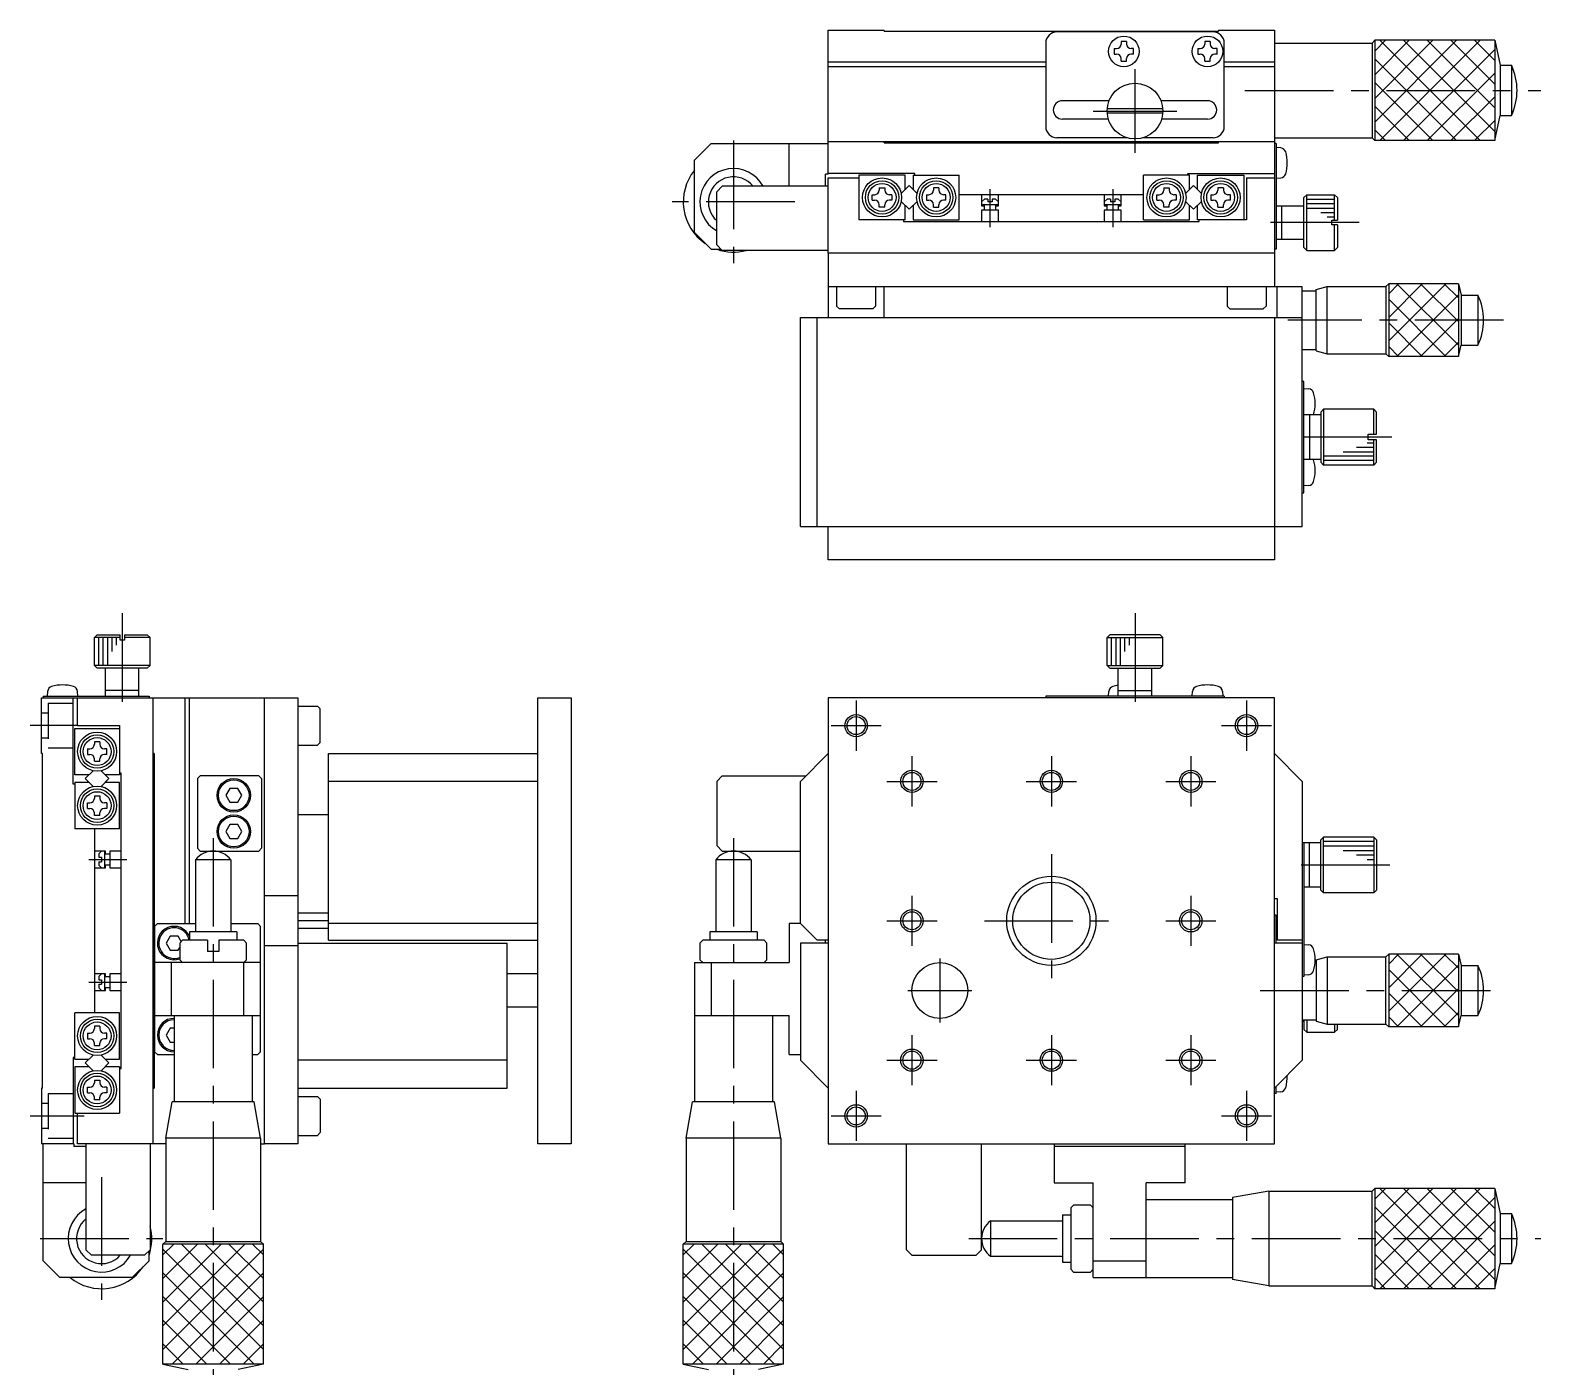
# Model space of a CAD drawing. Extents: x -2 to 405, y -8 to 353.
# Drawn here: x -2 to 268.8, y 112.9 to 352.6 of the extents above; entities that cross this region are included whole.
import ezdxf

# ---------------------------------------------------------------- set-up
doc = ezdxf.new("R2010")
doc.units = 0
doc.header["$LTSCALE"] = 0.5
doc.linetypes.add('CENTER', pattern=[50.8, 31.75, -6.35, 6.35, -6.35])
doc.linetypes.add('DASHED', pattern=[19.05, 12.7, -6.35])
for name, color, linetype in [('MSM_CENTER', 1, 'CENTER'), ('MSM_CONTINUOUS', 7, 'CONTINUOUS'), ('MSM_DASHED', 4, 'DASHED'), ('MSM_NARROW', 5, 'CONTINUOUS')]:
    doc.layers.add(name, color=color, linetype=linetype)

msp = doc.modelspace()

# ---------------------------------------------------------------- linework, layer by layer
at = {"layer": 'MSM_CENTER'}
for p, q in [((196.091477, 330.634723), (196.091477, 345.634717)), ((215.809469, 341.83472), (268.849677, 341.83472)), ((188.59148, 338.134717), (203.591474, 338.13472)), ((124.091474, 332.834721), (124.091474, 310.834721)), ((170.091475, 324.134719), (170.091475, 317.334721)), ((192.091475, 324.134719), (192.091475, 317.334721)), ((135.091474, 321.834721), (113.091474, 321.834721)), ((236.259475, 318.134722), (218.997221, 318.134722)), ((262.157542, 300.634716), (223.512524, 300.634716)), ((242.112072, 279.634715), (223.870998, 279.634715)), ((14.499997, 248.071054), (14.499997, 230.8088)), ((196.091482, 248.071057), (196.091482, 230.808803)), ((146.091474, 232.403059), (146.091474, 223.403059)), ((216.091473, 232.403059), (216.091473, 223.403059)), ((6.499997, 227.903055), (-2, 227.903054)), ((141.591474, 227.903059), (150.591474, 227.903059)), ((211.591473, 227.903059), (220.591473, 227.903059)), ((156.091473, 222.403056), (156.091473, 213.403057)), ((181.091478, 222.403056), (181.091478, 213.403057)), ((206.091474, 222.403056), (206.091474, 213.403057)), ((151.591474, 217.903057), (160.591473, 217.903057)), ((176.591479, 217.903057), (185.591478, 217.903057)), ((201.591477, 217.903057), (210.591473, 217.903057)), ((30.800001, 207.726498), (30.800001, 105.144854)), ((124.091473, 207.726503), (124.091473, 105.144858)), ((8.5, 203.903054), (15.299998, 203.903054)), ((181.091478, 204.821509), (181.091478, 180.903056)), ((241.768505, 202.903057), (224.542184, 202.903057)), ((156.091473, 197.403061), (156.091473, 188.403061)), ((206.091474, 197.403061), (206.091474, 188.403061)), ((151.591474, 192.903061), (160.591473, 192.903061)), ((169.091476, 192.903061), (193.961476, 192.903061)), ((201.591477, 192.903061), (210.591473, 192.903061)), ((161.091472, 186.153056), (161.091472, 174.653057)), ((8.5, 181.903054), (15.299998, 181.903054)), ((155.341473, 180.403057), (166.841472, 180.403057)), ((218.543222, 180.403056), (261.577536, 180.403056)), ((156.091473, 172.403056), (156.091473, 163.403057)), ((181.091478, 172.403056), (181.091478, 163.403057)), ((206.091474, 172.403056), (206.091474, 163.403057)), ((151.591474, 167.903056), (160.591473, 167.903056)), ((176.591479, 167.903056), (185.591478, 167.903056)), ((201.591477, 167.903056), (210.591473, 167.903056)), ((146.091474, 162.403057), (146.091474, 153.403057)), ((216.091473, 162.403057), (216.091473, 153.403057)), ((-2, 157.903054), (7.7, 157.903054)), ((141.591474, 157.903057), (150.591474, 157.903057)), ((211.591473, 157.903057), (220.591473, 157.903057)), ((10.799998, 146.903053), (10.799998, 124.903053)), ((-0.200002, 135.903053), (21.799998, 135.903053)), ((166.268036, 135.903056), (268.849681, 135.903056))]:
    msp.add_line(p, q, dxfattribs=at)
at = {"layer": 'MSM_CONTINUOUS'}
for p, q in [((141.091475, 326.834721), (141.091475, 352.634721)), ((141.091475, 352.634721), (151.091475, 352.634721)), ((151.091475, 352.434721), (151.091475, 352.634721)), ((151.091475, 352.434721), (211.091477, 352.434721)), ((210.091475, 352.334721), (182.091475, 352.334721)), ((211.091477, 352.634721), (221.091477, 352.634721)), ((211.091477, 352.634721), (211.091477, 352.434721)), ((221.091477, 352.634721), (221.091477, 306.634716)), ((180.091475, 350.334721), (180.091475, 335.334721)), ((194.591475, 350.584721), (193.591475, 350.584721)), ((193.591475, 350.584721), (193.591475, 350.134722)), ((194.591475, 350.584721), (194.591475, 350.134722)), ((209.591475, 350.584721), (208.591475, 350.584721)), ((208.591475, 350.584721), (208.591475, 350.134722)), ((209.591475, 350.584721), (209.591475, 350.134722)), ((212.091475, 335.334721), (212.091475, 350.334721)), ((221.091477, 350.334719), (238.591477, 350.334719)), ((238.591477, 350.33472), (239.091477, 350.83472)), ((238.591477, 350.334719), (238.591477, 333.33472)), ((239.091477, 350.83472), (239.091477, 332.834721)), ((260.591477, 350.83472), (239.091477, 350.83472)), ((260.591477, 350.83472), (260.591477, 332.834721)), ((260.591477, 350.83472), (261.591477, 346.33472)), ((141.091475, 346.934721), (180.091475, 346.934721)), ((192.341475, 349.334721), (192.341475, 348.334721)), ((192.341475, 349.334721), (192.791474, 349.334721)), ((192.341475, 348.334721), (192.791474, 348.334721)), ((193.591475, 347.084722), (193.591475, 347.534721)), ((193.591475, 347.084722), (194.591475, 347.084722)), ((194.591475, 347.084722), (194.591475, 347.534721)), ((195.841475, 349.334721), (195.391475, 349.334721)), ((195.841475, 348.334721), (195.391475, 348.334721)), ((195.841475, 348.334721), (195.841475, 349.334721)), ((207.341475, 349.334721), (207.341475, 348.334721)), ((207.341475, 349.334721), (207.791474, 349.334721)), ((207.341475, 348.334721), (207.791474, 348.334721)), ((208.591475, 347.084722), (208.591475, 347.534721)), ((208.591475, 347.084722), (209.591475, 347.084722)), ((209.591475, 347.084722), (209.591475, 347.534721)), ((210.841475, 349.334721), (210.391475, 349.334721)), ((210.841475, 348.334721), (210.391475, 348.334721)), ((210.841475, 348.334721), (210.841475, 349.334721)), ((212.091475, 346.934721), (221.091477, 346.934721)), ((141.091475, 346.134721), (180.091475, 346.134721)), ((212.091475, 346.134721), (221.091477, 346.134721)), ((261.591477, 346.33472), (261.591477, 337.334721)), ((261.591477, 346.33472), (263.591477, 346.33472)), ((263.591477, 346.33472), (263.591477, 337.334721)), ((191.446322, 339.984721), (183.091475, 339.984721)), ((209.091475, 339.984721), (200.736632, 339.984721)), ((191.306347, 336.684721), (183.091475, 336.684721)), ((201.075449, 338.534715), (191.107505, 338.534715)), ((201.075449, 337.734718), (191.107505, 337.734718)), ((209.091475, 336.684721), (200.876607, 336.684721)), ((260.591477, 332.834721), (261.591477, 337.334721)), ((261.591477, 337.334721), (263.591477, 337.334721)), ((194.691485, 333.334721), (182.091475, 333.334721)), ((210.091475, 333.334721), (197.491469, 333.334721)), ((221.091477, 333.33472), (238.591477, 333.33472)), ((238.591477, 333.334721), (239.091477, 332.834721)), ((117.091475, 329.334721), (120.091475, 332.334721)), ((120.091475, 332.334721), (141.091475, 332.334721)), ((134.091474, 324.634719), (134.091474, 332.334721)), ((221.091477, 332.634719), (141.091475, 332.634719)), ((151.091475, 332.434719), (151.091475, 332.634719)), ((151.091475, 332.434719), (211.091475, 332.434719)), ((211.091475, 332.434719), (211.091475, 332.634719)), ((221.391477, 332.334719), (221.091477, 332.334719)), ((221.391477, 332.334719), (221.391477, 313.334719)), ((222.238726, 331.510594), (221.391477, 331.584719)), ((260.591477, 332.834721), (239.091477, 332.834721)), ((117.091475, 316.334721), (117.091475, 329.334721)), ((140.591474, 324.634719), (140.591474, 326.834721)), ((141.091475, 326.834721), (140.591474, 326.834721)), ((156.591475, 326.934719), (141.091475, 326.934719)), ((141.091475, 326.134718), (146.591475, 326.134718)), ((141.091475, 312.634719), (141.091475, 326.134718)), ((154.891475, 326.634719), (146.591475, 326.634719)), ((146.591475, 326.634719), (146.591475, 318.634719)), ((154.891475, 324.056039), (154.891475, 326.634719)), ((156.291475, 326.634719), (156.291475, 324.056039)), ((156.291475, 326.634719), (164.591475, 326.634719)), ((156.591475, 326.634719), (156.591475, 326.934719)), ((164.591475, 318.634719), (164.591475, 326.634719)), ((205.891475, 326.634719), (197.591475, 326.634719)), ((197.591475, 318.634719), (197.591475, 326.634719)), ((205.591475, 326.934719), (221.091475, 326.934719)), ((205.591475, 326.634719), (205.591475, 326.934719)), ((205.891475, 324.056039), (205.891475, 326.634719)), ((207.291475, 324.056039), (207.291475, 326.634719)), ((207.291475, 326.634719), (215.591475, 326.634719)), ((215.591475, 326.634719), (215.591475, 318.634719)), ((216.091476, 326.134722), (216.091477, 318.634719)), ((216.091477, 326.134722), (221.091477, 326.134722)), ((221.391477, 326.084719), (222.238726, 326.158843)), ((121.091474, 323.634719), (122.091474, 324.634719)), ((121.091474, 314.134719), (121.091474, 323.634719)), ((141.091475, 324.634719), (122.091474, 324.634719)), ((148.991476, 322.134719), (148.991476, 323.13472)), ((148.991476, 323.13472), (149.441475, 323.13472)), ((150.241475, 324.384719), (151.241476, 324.384719)), ((150.241475, 324.384719), (150.241475, 323.934719)), ((151.241476, 324.384719), (151.241476, 323.934719)), ((152.491475, 323.13472), (152.041475, 323.13472)), ((152.491475, 323.13472), (152.491475, 322.134719)), ((155.591475, 324.756039), (154.170657, 323.335221)), ((157.012293, 323.335221), (155.591475, 324.756039)), ((158.691475, 323.13472), (158.691475, 322.134719)), ((158.691475, 323.13472), (159.141475, 323.13472)), ((160.941475, 324.384719), (159.941474, 324.384719)), ((159.941474, 324.384719), (159.941474, 323.934719)), ((160.941475, 324.384719), (160.941475, 323.934719)), ((162.191474, 323.13472), (161.741475, 323.13472)), ((162.191474, 322.134719), (162.191474, 323.13472)), ((197.591475, 323.134719), (164.591475, 323.134719)), ((168.591475, 323.134719), (168.591475, 321.134719)), ((169.091475, 322.33472), (168.591475, 321.83472)), ((169.691476, 322.33472), (169.091475, 322.33472)), ((169.691476, 322.33472), (169.691476, 321.83472)), ((171.091475, 322.33472), (170.491475, 322.33472)), ((170.491475, 322.33472), (170.491475, 321.83472)), ((171.091475, 322.33472), (171.591476, 321.83472)), ((171.591476, 321.134719), (171.591476, 323.134719)), ((190.591475, 323.134719), (190.591475, 321.134719)), ((191.091475, 322.33472), (190.591475, 321.83472)), ((191.691476, 322.33472), (191.091475, 322.33472)), ((191.691476, 322.33472), (191.691476, 321.83472)), ((193.091475, 322.33472), (192.491475, 322.33472)), ((192.491475, 322.33472), (192.491475, 321.83472)), ((193.091475, 322.33472), (193.591476, 321.83472)), ((193.591476, 321.134719), (193.591476, 323.134719)), ((199.991476, 322.134719), (199.991476, 323.13472)), ((199.991476, 323.13472), (200.441475, 323.13472)), ((201.241475, 324.384719), (202.241476, 324.384719)), ((201.241475, 324.384719), (201.241475, 323.934719)), ((202.241476, 324.384719), (202.241476, 323.934719)), ((203.491475, 323.13472), (203.041475, 323.13472)), ((203.491475, 323.13472), (203.491475, 322.134719)), ((205.170657, 323.335221), (206.591475, 324.756039)), ((206.591475, 324.756039), (208.012293, 323.335221)), ((209.691475, 323.13472), (209.691475, 322.134719)), ((209.691475, 323.13472), (210.141475, 323.13472)), ((211.941475, 324.384719), (210.941474, 324.384719)), ((210.941474, 324.384719), (210.941474, 323.934719)), ((211.941475, 324.384719), (211.941475, 323.934719)), ((213.191474, 323.13472), (212.741475, 323.13472)), ((213.191474, 322.134719), (213.191474, 323.13472)), ((226.391474, 322.634719), (226.891474, 323.134719)), ((226.391474, 313.634719), (226.391474, 322.634719)), ((226.891474, 313.134719), (226.891474, 323.134719)), ((226.891474, 323.134719), (231.891474, 323.134719)), ((231.89147, 318.534711), (231.89147, 323.134715)), ((231.891474, 323.134719), (232.391473, 322.634719)), ((232.391473, 322.634715), (232.391473, 318.534714)), ((148.991476, 322.134719), (149.441475, 322.134719)), ((150.241475, 320.88472), (150.241475, 321.334719)), ((151.241476, 320.88472), (150.241475, 320.88472)), ((151.241476, 320.88472), (151.241476, 321.334719)), ((152.491475, 322.134719), (152.041475, 322.134719)), ((154.170657, 321.934217), (155.591475, 320.513399)), ((154.891475, 318.634719), (154.891475, 321.213399)), ((155.591475, 320.513399), (157.012293, 321.934217)), ((156.291475, 321.213399), (156.291475, 318.634719)), ((158.691475, 322.134719), (159.141475, 322.134719)), ((159.941474, 320.88472), (159.941474, 321.334719)), ((159.941474, 320.88472), (160.941475, 320.88472)), ((160.941475, 320.88472), (160.941475, 321.334719)), ((162.191474, 322.134719), (161.741475, 322.134719)), ((171.591476, 321.33472), (168.591475, 321.33472)), ((168.591475, 321.134719), (169.091475, 321.134719)), ((168.591475, 320.33472), (168.591475, 318.334721)), ((171.591476, 320.33472), (168.591475, 320.33472)), ((169.091475, 320.33472), (169.091475, 321.33472)), ((170.491475, 321.83472), (169.691476, 321.83472)), ((171.091475, 321.33472), (171.091475, 320.33472)), ((171.091475, 321.134719), (171.591476, 321.134719)), ((171.591476, 318.334721), (171.591476, 320.33472)), ((193.591476, 321.33472), (190.591475, 321.33472)), ((190.591475, 321.134719), (191.091475, 321.134719)), ((190.591475, 320.33472), (190.591475, 318.334721)), ((193.591476, 320.33472), (190.591475, 320.33472)), ((191.091475, 320.33472), (191.091475, 321.33472)), ((192.491475, 321.83472), (191.691476, 321.83472)), ((193.091475, 321.33472), (193.091475, 320.33472)), ((193.091475, 321.134719), (193.591476, 321.134719)), ((193.591476, 318.334721), (193.591476, 320.33472)), ((199.991476, 322.134719), (200.441475, 322.134719)), ((201.241475, 320.88472), (201.241475, 321.334719)), ((202.241476, 320.88472), (201.241475, 320.88472)), ((202.241476, 320.88472), (202.241476, 321.334719)), ((203.491475, 322.134719), (203.041475, 322.134719)), ((206.591475, 320.513399), (205.170657, 321.934217)), ((205.891475, 318.634719), (205.891475, 321.213399)), ((208.012293, 321.934217), (206.591475, 320.513399)), ((207.291475, 318.634719), (207.291475, 321.213399)), ((209.691475, 322.134719), (210.141475, 322.134719)), ((210.941474, 320.88472), (210.941474, 321.334719)), ((210.941474, 320.88472), (211.941475, 320.88472)), ((211.941475, 320.88472), (211.941475, 321.334719)), ((213.191474, 322.134719), (212.741475, 322.134719)), ((221.391477, 321.134722), (226.391474, 321.134722)), ((222.391477, 315.134719), (222.391477, 321.134722)), ((154.891475, 318.634719), (146.591475, 318.634719)), ((154.591475, 318.634719), (154.591475, 318.334721)), ((154.591475, 318.334721), (207.591475, 318.334721)), ((156.291475, 318.634719), (164.591475, 318.634719)), ((197.591475, 318.634719), (205.891475, 318.634719)), ((216.091477, 318.634719), (207.291475, 318.634719)), ((207.591475, 318.334721), (207.591475, 318.634719)), ((231.391474, 318.534714), (232.39147, 318.534714)), ((231.391474, 317.734714), (231.391474, 318.534714)), ((232.39147, 317.734714), (231.391474, 317.734714)), ((231.89147, 313.134716), (231.89147, 317.734711)), ((232.391473, 317.734711), (232.391473, 313.634719)), ((120.091475, 313.334722), (117.091475, 316.334721)), ((221.391477, 315.134719), (226.391474, 315.134719)), ((120.091475, 313.334722), (121.89147, 313.334722)), ((122.091474, 313.134718), (121.091474, 314.134719)), ((141.091475, 313.134718), (122.091474, 313.134718)), ((221.091477, 312.634719), (141.091475, 312.634719)), ((141.091478, 312.634719), (141.091478, 301.13472)), ((221.391477, 313.334719), (221.091477, 313.334719)), ((226.891474, 313.134719), (226.391474, 313.634719)), ((226.891474, 313.134719), (231.891474, 313.134719)), ((232.391473, 313.634719), (231.891474, 313.134719)), ((226.091473, 306.634716), (141.091478, 306.634716)), ((142.591483, 306.634713), (142.591483, 303.134713)), ((149.591482, 306.634713), (149.591482, 303.134713)), ((151.091478, 301.134716), (151.091478, 306.634716)), ((212.591481, 306.634713), (212.591481, 303.134713)), ((219.59148, 306.634713), (219.59148, 303.134713)), ((221.591477, 301.134716), (221.591477, 306.634716)), ((226.091473, 263.634715), (226.091473, 306.634716)), ((228.591473, 306.134716), (230.523324, 306.652353)), ((228.591473, 295.134717), (228.591473, 306.134716)), ((230.523324, 306.652353), (241.091472, 306.652353)), ((230.523324, 294.617077), (230.523324, 306.617077)), ((241.591472, 307.152354), (241.091472, 306.652354)), ((241.091472, 306.652353), (241.091472, 294.617077)), ((241.591472, 307.152354), (241.591472, 294.117078)), ((254.091471, 307.152354), (241.591472, 307.152354)), ((254.091471, 307.152354), (254.091471, 294.117078)), ((254.091471, 307.152354), (254.591471, 305.134716)), ((226.091473, 305.884715), (228.591473, 305.884715)), ((254.591471, 305.134716), (257.591471, 305.134716)), ((254.591471, 305.134716), (254.591471, 296.134716)), ((257.591471, 305.134716), (257.591471, 296.134718)), ((136.091479, 301.13472), (226.091473, 301.13472)), ((136.091479, 263.634715), (136.091479, 301.13472)), ((139.091479, 263.634715), (139.091479, 301.13472)), ((143.091483, 302.634713), (142.591483, 303.134713)), ((149.091482, 302.634713), (143.091483, 302.634713)), ((149.091482, 302.634713), (149.591482, 303.134713)), ((213.091481, 302.634713), (212.591481, 303.134713)), ((213.091481, 302.634713), (219.09148, 302.634713)), ((219.09148, 302.634713), (219.59148, 303.134713)), ((221.091474, 301.134716), (221.091474, 257.634719)), ((226.091473, 295.384715), (228.591473, 295.384715)), ((254.091471, 294.117078), (254.591471, 296.134716)), ((254.591471, 296.134716), (257.591471, 296.134716)), ((228.591473, 295.134717), (230.523324, 294.617077)), ((230.523324, 294.617077), (241.091472, 294.617077)), ((241.591472, 294.117078), (241.091472, 294.617078)), ((254.091471, 294.117078), (241.591472, 294.117078)), ((226.391477, 289.63472), (226.091476, 289.63472)), ((226.391477, 269.634718), (226.391477, 289.63472)), ((226.391477, 288.384717), (227.238726, 288.310592)), ((229.891477, 284.634714), (229.391477, 284.134714)), ((229.891477, 284.634714), (229.891477, 274.634715)), ((238.891476, 284.634714), (229.891477, 284.634714)), ((238.891476, 280.164718), (238.891476, 284.634714)), ((239.391476, 284.134714), (238.891476, 284.634714)), ((229.391477, 283.634717), (226.391477, 283.634717)), ((227.391477, 283.634717), (227.391477, 275.634715)), ((229.391477, 284.134714), (229.391477, 275.134715)), ((239.391476, 280.164718), (239.391476, 284.134714)), ((237.891476, 279.134718), (237.891476, 280.164718)), ((237.891476, 280.164718), (239.391476, 280.164718)), ((239.391476, 279.134718), (237.891476, 279.134718)), ((238.891476, 274.634715), (238.891476, 279.134718)), ((239.391476, 275.134715), (239.391476, 279.134718)), ((229.391477, 275.634715), (226.391477, 275.634715)), ((229.391477, 275.134715), (229.891477, 274.634715)), ((238.891476, 274.634715), (229.891477, 274.634715)), ((239.391476, 275.134715), (238.891476, 274.634715)), ((227.238726, 270.958845), (226.391477, 270.884721)), ((226.091476, 269.634718), (226.391477, 269.634718)), ((136.091479, 263.634715), (226.091476, 263.634715)), ((141.091478, 257.634719), (141.091478, 263.634715)), ((221.091477, 257.634719), (141.091478, 257.634719)), ((9.5, 243.703053), (10, 244.203052)), ((10.000004, 244.203052), (14.100005, 244.203052)), ((14.100005, 243.203053), (14.100005, 244.203049)), ((14.900005, 244.203049), (14.900005, 243.203053)), ((14.900008, 244.203052), (19, 244.203052)), ((19, 244.203052), (19.5, 243.703053)), ((191.591482, 244.203055), (191.091482, 243.703056)), ((200.591485, 244.203055), (191.591482, 244.203055)), ((201.091481, 243.703056), (200.591485, 244.203055)), ((9.5, 238.703053), (9.5, 243.703053)), ((14.100008, 243.703049), (9.500004, 243.703049)), ((14.900005, 243.203053), (14.100005, 243.203053)), ((19.500003, 243.703049), (14.900008, 243.703049)), ((19.5, 238.703053), (19.5, 243.703053)), ((191.091482, 243.703056), (201.091481, 243.703056)), ((191.091482, 238.703056), (191.091482, 243.703056)), ((201.091481, 238.703056), (201.091481, 243.703056)), ((19.5, 238.703053), (9.5, 238.703053)), ((10, 238.203053), (9.5, 238.703053)), ((19.5, 238.703053), (19, 238.203053)), ((191.091482, 238.703056), (201.091481, 238.703056)), ((191.091482, 238.703056), (191.591482, 238.203056)), ((200.591485, 238.203056), (201.091481, 238.703056)), ((19, 238.203053), (10, 238.203053)), ((11.499997, 233.203056), (11.499997, 238.203053)), ((17.5, 233.203056), (17.5, 238.203053)), ((191.591482, 238.203056), (200.591485, 238.203056)), ((193.091485, 233.203059), (193.091485, 238.203056)), ((199.091482, 233.203059), (199.091482, 238.203056)), ((0.3, 233.203056), (0.3, 232.903056)), ((0.3, 233.203056), (19.3, 233.203056)), ((1.124125, 234.050305), (1.05, 233.203056)), ((6.55, 233.203056), (6.475875, 234.050305)), ((17.5, 234.203056), (11.499997, 234.203056)), ((19.3, 233.203056), (19.3, 232.903056)), ((212.09148, 233.203059), (180.09148, 233.203059)), ((180.09148, 233.203059), (180.09148, 232.903059)), ((191.34148, 233.203059), (191.415604, 234.050308)), ((193.091485, 234.203059), (199.091482, 234.203059)), ((206.34148, 233.203059), (206.415604, 234.050308)), ((211.767355, 234.050308), (211.84148, 233.203059)), ((212.09148, 233.203059), (212.09148, 232.903059)), ((-0.000002, 232.903056), (46.000005, 232.903056)), ((0, 222.903054), (0, 232.903054)), ((5.7, 217.403054), (5.7, 232.903054)), ((6.499997, 227.903056), (6.499997, 232.903056)), ((20, 232.903056), (20, 152.903054)), ((25.7, 232.903056), (25.7, 192.403053)), ((26.5, 232.903056), (26.5, 192.403053)), ((40.000002, 152.903054), (40.000002, 232.903056)), ((46.000002, 231.403056), (49.500002, 231.403056)), ((46.000005, 232.90305), (46.000005, 152.903061)), ((50.000002, 230.903056), (49.500002, 231.403056)), ((50.000002, 224.903057), (50.000002, 230.903056)), ((89.000006, 232.903056), (94.999999, 232.903056)), ((89.000006, 152.903061), (89.000006, 232.903056)), ((94.999999, 232.903056), (94.999999, 152.903061)), ((221.091473, 232.903062), (141.091474, 232.903062)), ((141.091474, 232.903062), (141.091474, 152.903057)), ((221.091473, 152.903057), (221.091473, 232.903062)), ((6.499997, 227.903055), (14, 227.903056)), ((14, 227.903056), (14, 219.103054)), ((6, 219.103054), (6, 227.403054)), ((6, 227.403054), (14, 227.403054)), ((10.5, 225.003053), (9.499999, 225.003053)), ((9.499999, 225.003053), (9.499999, 224.553054)), ((10.5, 225.003053), (10.5, 224.553054)), ((50.000002, 224.903057), (49.500002, 224.403057)), ((0.2, 222.903054), (0, 222.903054)), ((0.2, 162.903054), (0.2, 222.903054)), ((8.25, 223.753054), (8.25, 222.753053)), ((8.25, 223.753054), (8.7, 223.753054)), ((8.25, 222.753053), (8.7, 222.753053)), ((11.749999, 223.753054), (11.3, 223.753054)), ((11.749999, 222.753053), (11.3, 222.753053)), ((11.749999, 222.753053), (11.749999, 223.753054)), ((20.2, 222.903056), (20, 222.903056)), ((20.2, 222.903056), (20.2, 162.903054)), ((46.000002, 224.403057), (49.500002, 224.403057)), ((51.500002, 222.903057), (89.000006, 222.903057)), ((51.500002, 189.403055), (51.500002, 222.903053)), ((136.091475, 217.903063), (141.091474, 222.903063)), ((226.091472, 217.903063), (221.091473, 222.903063)), ((7.87868, 218.403054), (9.299498, 219.823872)), ((9.499999, 221.503054), (9.499999, 221.953054)), ((9.499999, 221.503054), (10.5, 221.503054)), ((10.5, 221.503054), (10.5, 221.953054)), ((10.700501, 219.823871), (12.12132, 218.403054)), ((14.299998, 219.403054), (14, 219.403054)), ((14.299998, 166.403054), (14.299998, 219.403054)), ((6, 217.403054), (5.7, 217.403054)), ((8.57868, 219.103054), (6, 219.103054)), ((8.57868, 217.703054), (6, 217.703054)), ((6, 217.703054), (6, 209.403054)), ((9.299498, 216.982236), (7.87868, 218.403054)), ((12.12132, 218.403054), (10.700501, 216.982236)), ((14, 219.103054), (11.42132, 219.103054)), ((14, 217.703054), (11.42132, 217.703054)), ((14, 209.403054), (14, 217.703054)), ((28.500002, 218.903055), (28.000002, 218.403055)), ((28.000002, 218.403055), (28.000002, 205.903055)), ((39.000002, 218.903055), (28.500002, 218.903055)), ((39.500003, 218.403055), (39.000002, 218.903055)), ((39.500003, 218.403055), (39.500003, 205.903055)), ((89.000006, 217.903057), (51.500002, 217.903057)), ((121.091474, 217.903057), (122.091474, 218.903057)), ((121.091474, 217.903057), (121.091474, 206.403057)), ((122.091474, 218.903057), (137.091468, 218.903057)), ((136.091475, 192.403061), (136.091475, 217.903063)), ((226.091472, 217.903063), (226.091472, 167.903063)), ((8.25, 213.053054), (8.25, 214.053055)), ((8.25, 214.053055), (8.7, 214.053055)), ((9.499999, 215.303054), (10.5, 215.303054)), ((9.499999, 215.303054), (9.499999, 214.853054)), ((10.5, 215.303054), (10.5, 214.853054)), ((11.749999, 214.053055), (11.3, 214.053055)), ((11.749999, 214.053055), (11.749999, 213.053054)), ((33.778314, 216.653054), (33.056625, 215.403054)), ((33.056625, 215.403054), (33.778314, 214.153054)), ((35.22169, 216.653054), (33.778314, 216.653054)), ((33.778314, 214.153054), (35.22169, 214.153054)), ((35.943378, 215.403054), (35.22169, 216.653054)), ((35.22169, 214.153054), (35.943378, 215.403054)), ((8.25, 213.053054), (8.7, 213.053054)), ((9.499999, 211.803055), (9.499999, 212.253054)), ((10.5, 211.803055), (9.499999, 211.803055)), ((10.5, 211.803055), (10.5, 212.253054)), ((11.749999, 213.053054), (11.3, 213.053054)), ((51.500002, 211.903054), (46.000005, 211.903054)), ((14, 209.403054), (6, 209.403054)), ((9.5, 209.403054), (9.5, 176.403054)), ((33.778314, 210.153054), (33.056625, 208.903054)), ((33.056625, 208.903054), (33.778314, 207.653054)), ((35.22169, 210.153054), (33.778314, 210.153054)), ((35.943378, 208.903054), (35.22169, 210.153054)), ((35.22169, 207.653054), (35.943378, 208.903054)), ((28.000002, 205.903055), (28.500002, 205.403055)), ((33.778314, 207.653054), (35.22169, 207.653054)), ((39.000002, 205.403055), (39.500003, 205.903055)), ((122.091474, 205.403057), (121.091474, 206.403057)), ((229.391473, 206.90306), (226.091472, 206.90306)), ((226.391473, 206.90306), (226.391473, 182.903062)), ((227.391473, 198.903058), (227.391473, 206.90306)), ((229.391473, 207.403057), (229.891473, 207.903057)), ((229.391473, 198.403058), (229.391473, 207.403057)), ((229.891473, 197.903061), (229.891473, 207.903057)), ((238.891472, 207.903057), (229.891473, 207.903057)), ((238.891472, 207.903057), (238.891472, 197.903061)), ((239.391472, 207.403057), (238.891472, 207.903057)), ((239.391472, 207.403057), (239.391472, 198.403058)), ((11.499999, 205.403054), (9.5, 205.403054)), ((10.299998, 204.903054), (10.799999, 205.403054)), ((10.299998, 204.903054), (10.299998, 204.303054)), ((10.299998, 204.303054), (10.799999, 204.303054)), ((10.299998, 203.503054), (10.299998, 202.903054)), ((10.299998, 203.503054), (10.799999, 203.503054)), ((10.799999, 204.303054), (10.799999, 203.503054)), ((11.299998, 205.403054), (11.299998, 202.403053)), ((11.299998, 204.903054), (12.299998, 204.903054)), ((11.499999, 204.903054), (11.499999, 205.403054)), ((14.299998, 205.403054), (12.299998, 205.403054)), ((12.299998, 205.403054), (12.299998, 202.403053)), ((33.975001, 203.836031), (27.625001, 203.836031)), ((27.625002, 203.836031), (27.625002, 190.903054)), ((28.500002, 205.403055), (39.000002, 205.403055)), ((33.975001, 203.836031), (33.975001, 190.903054)), ((127.266473, 203.836035), (120.916473, 203.836035)), ((120.916474, 203.836035), (120.916474, 190.903058)), ((122.091474, 205.403057), (136.091475, 205.403057)), ((127.266473, 203.836035), (127.266473, 190.903058)), ((9.5, 202.403053), (11.5, 202.403053)), ((10.299998, 202.903054), (10.799999, 202.403053)), ((12.299998, 202.903054), (11.299998, 202.903054)), ((11.499999, 202.403053), (11.499999, 202.903054)), ((12.299998, 202.403053), (14.299998, 202.403053)), ((229.391473, 198.903058), (226.391473, 198.903058)), ((229.891473, 197.903061), (229.391473, 198.403058)), ((238.891472, 197.903061), (229.891473, 197.903061)), ((239.391472, 198.403058), (238.891472, 197.903061)), ((46.000005, 197.403055), (40.000002, 197.403055)), ((221.091473, 196.903061), (221.591473, 196.903061)), ((221.591473, 196.903061), (221.591473, 189.403058)), ((20.8, 192.403053), (20.3, 191.903054)), ((20.8, 192.403053), (27.625002, 192.403053)), ((33.975001, 192.403053), (38.800001, 192.403053)), ((39.3, 191.903054), (38.800001, 192.403053)), ((51.500002, 194.274377), (46.000005, 194.274377)), ((51.500002, 192.903055), (46.000005, 192.903055)), ((89.000006, 192.403055), (51.500002, 192.403055)), ((136.091479, 192.403057), (134.091473, 192.403057)), ((134.091473, 192.403057), (134.091473, 185.403058)), ((136.091475, 192.403061), (139.091475, 189.403058)), ((221.391476, 193.903059), (221.091476, 193.903059)), ((221.391476, 188.903058), (221.391476, 193.903059)), ((20.3, 191.903054), (20.3, 169.403053)), ((23.078312, 190.153054), (22.356623, 188.903054)), ((24.521688, 190.153054), (23.078312, 190.153054)), ((25.081089, 189.184142), (24.521688, 190.153054)), ((26.550002, 190.903054), (26.550002, 189.403054)), ((35.050001, 190.903054), (26.550002, 190.903054)), ((35.050001, 190.903054), (35.050001, 189.403054)), ((39.3, 169.403053), (39.3, 191.903054)), ((51.500002, 191.531736), (46.000005, 191.531736)), ((119.841474, 190.903058), (119.841474, 189.403058)), ((128.341473, 190.903058), (119.841474, 190.903058)), ((128.341473, 190.903058), (128.341473, 189.403058)), ((22.356623, 188.903054), (23.078312, 187.653054)), ((23.078312, 187.653054), (24.521688, 187.653054)), ((24.521688, 187.653054), (24.800001, 188.135106)), ((25.300001, 189.403054), (24.800001, 188.903054)), ((24.800001, 188.903054), (24.800001, 185.903054)), ((29.800001, 189.403054), (25.300001, 189.403054)), ((29.800001, 189.403054), (29.800001, 187.403054)), ((31.800001, 187.403054), (29.800001, 187.403054)), ((31.800001, 189.403054), (31.800001, 187.403054)), ((36.300001, 189.403054), (31.800001, 189.403054)), ((36.300001, 189.403054), (36.800001, 188.903054)), ((36.800001, 185.903054), (36.800001, 188.903054)), ((46.000005, 188.403055), (40.000002, 188.403055)), ((46.000005, 188.903055), (83.5, 188.903055)), ((51.500002, 189.403055), (89.000006, 189.403055)), ((83.5, 162.90306), (83.5, 188.903055)), ((118.591473, 189.403058), (118.091473, 188.903058)), ((118.091473, 188.903058), (118.091473, 185.903058)), ((129.591473, 189.403058), (118.591473, 189.403058)), ((129.591473, 189.403058), (130.091473, 188.903058)), ((130.091473, 185.903058), (130.091473, 188.903058)), ((141.091474, 188.903058), (136.091475, 188.903058)), ((136.091475, 188.903058), (136.091475, 167.903063)), ((141.091474, 189.403058), (139.091475, 189.403058)), ((140.591473, 188.903058), (140.591473, 189.403058)), ((226.091472, 188.903058), (221.091473, 188.903058)), ((226.091472, 189.403058), (221.591473, 189.403058)), ((226.391473, 188.653058), (227.238721, 188.578934)), ((241.591465, 186.920694), (241.091465, 186.420694)), ((241.591465, 186.920694), (241.591465, 173.885418)), ((254.091464, 186.920694), (241.591465, 186.920694)), ((254.091464, 186.920694), (254.091464, 173.885418)), ((254.091464, 186.920694), (254.591464, 184.903056)), ((39.3, 185.403054), (20.3, 185.403054)), ((23.3, 185.403054), (23.3, 175.903053)), ((25.300001, 185.403054), (24.800001, 185.903054)), ((36.3, 175.903053), (36.3, 185.403054)), ((36.800001, 185.903054), (36.300001, 185.403054)), ((117.091474, 185.403058), (134.091473, 185.403058)), ((117.091474, 185.403058), (117.091474, 175.903057)), ((118.591473, 185.403058), (118.091473, 185.903058)), ((120.091474, 185.403058), (120.091474, 175.903057)), ((130.091473, 185.903058), (129.591473, 185.403058)), ((228.380636, 185.653057), (228.591466, 185.653057)), ((228.591466, 185.903055), (230.523317, 186.420695)), ((228.591466, 185.903055), (228.591466, 174.903059)), ((230.523317, 186.420695), (241.091465, 186.420695)), ((230.523317, 186.420695), (230.523317, 174.420696)), ((241.091465, 174.38542), (241.091465, 186.420695)), ((254.591464, 184.903056), (257.591464, 184.903056)), ((254.591464, 184.903056), (254.591464, 175.903056)), ((257.591464, 184.903056), (257.591464, 175.903058)), ((11.499999, 183.403054), (9.5, 183.403054)), ((10.299998, 182.903054), (10.799999, 183.403054)), ((10.299998, 182.903054), (10.299998, 182.303054)), ((10.299998, 182.303054), (10.799999, 182.303054)), ((10.299998, 181.503054), (10.299998, 180.903054)), ((10.299998, 181.503054), (10.799999, 181.503054)), ((10.799999, 182.303054), (10.799999, 181.503054)), ((11.299998, 183.403054), (11.299998, 180.403053)), ((11.299998, 182.903054), (12.299998, 182.903054)), ((11.499999, 182.903054), (11.499999, 183.403054)), ((14.299998, 183.403054), (12.299998, 183.403054)), ((12.299998, 183.403054), (12.299998, 180.403053)), ((89.000006, 183.403056), (83.5, 183.403056)), ((226.391473, 182.903062), (226.091472, 182.903062)), ((227.238721, 183.227183), (226.391473, 183.153058)), ((9.5, 180.403053), (11.5, 180.403053)), ((10.299998, 180.903054), (10.799999, 180.403053)), ((12.299998, 180.903054), (11.299998, 180.903054)), ((11.499999, 180.403053), (11.499999, 180.903054)), ((12.299998, 180.403053), (14.299998, 180.403053)), ((6, 168.103054), (6, 176.403054)), ((14, 176.403054), (6, 176.403054)), ((14, 168.103054), (14, 176.403054)), ((89.000006, 177.403056), (83.5, 177.403056)), ((10.5, 174.003053), (9.499999, 174.003053)), ((9.499999, 174.003053), (9.499999, 173.553054)), ((10.5, 174.003053), (10.5, 173.553054)), ((20.3, 175.903053), (39.3, 175.903053)), ((23.078312, 173.653054), (22.356623, 172.403054)), ((23.8, 173.653054), (23.078312, 173.653054)), ((23.8, 175.903053), (23.800002, 160.403054)), ((37.800001, 175.903053), (37.800001, 160.403054)), ((117.091472, 175.903057), (117.091474, 160.403058)), ((117.091474, 175.903057), (134.091473, 175.903057)), ((131.091473, 175.903057), (131.091473, 160.403058)), ((134.091473, 168.903058), (134.091473, 175.903057)), ((226.091472, 175.153054), (228.591466, 175.153054)), ((226.091472, 174.903057), (226.391473, 174.903057)), ((226.391473, 175.153054), (226.391473, 173.403054)), ((226.391473, 173.403054), (226.891473, 172.903058)), ((226.891473, 175.153054), (226.891473, 172.903058)), ((228.591466, 174.903059), (230.523317, 174.38542)), ((230.523317, 174.38542), (241.091465, 174.38542)), ((231.891473, 174.38542), (231.891473, 172.903058)), ((231.891473, 172.903058), (232.391472, 173.403054)), ((232.391472, 173.403054), (232.391472, 174.38542)), ((241.591465, 173.885418), (241.091465, 174.385418)), ((254.091464, 173.885418), (241.591465, 173.885418)), ((254.091464, 173.885418), (254.591464, 175.903056)), ((254.591464, 175.903056), (257.591464, 175.903056)), ((8.25, 172.753054), (8.25, 171.753053)), ((8.25, 172.753054), (8.7, 172.753054)), ((8.25, 171.753053), (8.7, 171.753053)), ((9.499999, 170.503054), (9.499999, 170.953054)), ((10.5, 170.503054), (10.5, 170.953054)), ((11.749999, 172.753054), (11.3, 172.753054)), ((11.749999, 171.753053), (11.3, 171.753053)), ((11.749999, 171.753053), (11.749999, 172.753054)), ((22.356623, 172.403054), (23.078312, 171.153054)), ((23.078312, 171.153054), (23.8, 171.153054)), ((226.891473, 172.903058), (231.891473, 172.903058)), ((6, 168.403054), (5.7, 168.403054)), ((5.7, 168.403054), (5.7, 152.903054)), ((6, 168.103054), (8.57868, 168.103054)), ((9.299498, 168.823872), (7.87868, 167.403054)), ((9.499999, 170.503054), (10.5, 170.503054)), ((12.12132, 167.403054), (10.700501, 168.823871)), ((11.42132, 168.103054), (14, 168.103054)), ((20.3, 169.403053), (20.8, 168.903054)), ((20.8, 168.903054), (23.800002, 168.903054)), ((37.800001, 168.903054), (38.800001, 168.903054)), ((38.800001, 168.903054), (39.3, 169.403053)), ((134.091473, 168.903058), (136.091475, 168.903058)), ((8.57868, 166.703054), (6, 166.703054)), ((6, 166.703054), (6, 158.403054)), ((7.87868, 167.403054), (9.299498, 165.982236)), ((10.700501, 165.982236), (12.12132, 167.403054)), ((14, 166.703054), (11.42132, 166.703054)), ((14, 166.703054), (14, 158.403054)), ((14, 166.403054), (14.299998, 166.403054)), ((83.5, 167.90306), (46.000005, 167.90306)), ((136.091475, 167.903063), (141.091474, 162.903057)), ((226.091472, 167.903063), (221.091473, 162.903057)), ((0, 162.903054), (0, 152.903054)), ((0.2, 162.903054), (0, 162.903054)), ((8.25, 162.053054), (8.25, 163.053055)), ((8.25, 163.053055), (8.7, 163.053055)), ((9.499999, 164.303054), (10.5, 164.303054)), ((9.499999, 164.303054), (9.499999, 163.853054)), ((10.5, 164.303054), (10.5, 163.853054)), ((11.749999, 163.053055), (11.3, 163.053055)), ((11.749999, 163.053055), (11.749999, 162.053054)), ((20, 162.903054), (20.2, 162.903054)), ((46.000005, 162.90306), (83.5, 162.90306)), ((221.391476, 161.903059), (221.391476, 163.203061)), ((8.25, 162.053054), (8.7, 162.053054)), ((9.499999, 160.803055), (9.499999, 161.253054)), ((10.5, 160.803055), (9.499999, 160.803055)), ((10.5, 160.803055), (10.5, 161.253054)), ((11.749999, 162.053054), (11.3, 162.053054)), ((22.300002, 153.903055), (23.446127, 160.403054)), ((38.153876, 160.403054), (23.446127, 160.403054)), ((39.300001, 153.903055), (38.153876, 160.403054)), ((46.000002, 161.403058), (49.500002, 161.403058)), ((50.000002, 160.903058), (49.500002, 161.403058)), ((50.000002, 160.903058), (50.000002, 154.903059)), ((115.591474, 153.903059), (116.737599, 160.403058)), ((131.445348, 160.403058), (116.737599, 160.403058)), ((132.591473, 153.903059), (131.445348, 160.403058)), ((221.391476, 161.903059), (221.091476, 161.903059)), ((222.238724, 162.227184), (221.391476, 162.153059)), ((6, 158.403054), (14, 158.403054)), ((6.500001, 152.903054), (6.500001, 158.403054)), ((46.000002, 154.403059), (49.500002, 154.403059)), ((50.000002, 154.903059), (49.500002, 154.403059)), ((5.799998, 152.903054), (0, 152.903054)), ((0.299998, 131.903054), (0.299998, 152.903054)), ((5.799998, 152.903054), (5.799998, 152.403053)), ((8, 152.403053), (5.799998, 152.403053)), ((22.300002, 152.903054), (6.500001, 152.903054)), ((8, 152.903054), (8, 133.903053)), ((19.500001, 152.903054), (19.500001, 133.903053)), ((22.300002, 153.903055), (22.300002, 135.403054)), ((39.300001, 153.903055), (22.300002, 153.903055)), ((39.300001, 153.903055), (39.300001, 135.403054)), ((39.300001, 152.903054), (40.000002, 152.903054)), ((46.000005, 152.903061), (40.000002, 152.903061)), ((94.999999, 152.903061), (89.000006, 152.903061)), ((132.591473, 153.903059), (115.591474, 153.903059)), ((115.591474, 153.903059), (115.591474, 135.403058)), ((132.591473, 153.903059), (132.591473, 135.403058)), ((141.091474, 152.903057), (221.091473, 152.903057)), ((155.091482, 133.903057), (155.091482, 152.903057)), ((168.591482, 133.903057), (168.591482, 152.903057)), ((181.591482, 152.903057), (181.591482, 145.903056)), ((205.091481, 152.403056), (181.591482, 152.403056)), ((205.091481, 145.903056), (205.091481, 152.903057)), ((8, 145.903053), (0.299998, 145.903053)), ((181.591482, 145.903056), (188.591481, 145.903056)), ((188.591481, 128.903057), (188.591481, 145.903056)), ((205.091481, 145.903056), (198.091482, 145.903056)), ((198.091482, 128.903057), (198.091482, 145.903056)), ((220.09148, 144.403056), (213.591481, 143.256931)), ((220.09148, 144.403056), (220.09148, 127.403057)), ((220.09148, 144.403056), (238.591481, 144.403056)), ((238.591481, 144.403056), (239.091481, 144.903056)), ((238.591481, 127.403057), (238.591481, 144.403056)), ((239.091481, 144.903056), (239.091481, 126.903057)), ((260.591481, 144.903056), (239.091481, 144.903056)), ((260.591481, 144.903056), (260.591481, 126.903057)), ((260.591481, 144.903056), (261.591481, 140.403056)), ((184.591481, 141.403056), (185.091481, 141.903056)), ((184.591481, 141.403056), (184.591481, 130.403056)), ((188.091481, 141.903056), (185.091481, 141.903056)), ((188.091481, 141.903056), (188.591481, 141.403056)), ((198.091482, 142.903056), (213.591481, 142.903056)), ((213.591481, 143.256931), (213.591481, 128.549182)), ((170.158504, 139.078056), (170.158504, 132.728056)), ((170.158504, 139.078056), (183.091481, 139.078056)), ((183.091481, 140.153056), (184.591481, 140.153056)), ((183.091481, 140.153056), (183.091481, 131.653057)), ((261.591481, 140.403056), (261.591481, 131.403057)), ((261.591481, 140.403056), (263.591481, 140.403056)), ((263.591481, 140.403056), (263.591481, 131.403057)), ((9, 132.903053), (8, 133.903053)), ((18.5, 132.903053), (9, 132.903053)), ((19.500001, 133.903053), (18.5, 132.903053)), ((19.299997, 131.903054), (19.299997, 133.703049)), ((22.300002, 135.403054), (21.800002, 134.903054)), ((21.800002, 113.403054), (21.800002, 134.903054)), ((39.800001, 134.903054), (21.800002, 134.903054)), ((22.300002, 135.403054), (39.300001, 135.403054)), ((39.300001, 135.403054), (39.800001, 134.903054)), ((39.800001, 113.403054), (39.800001, 134.903054)), ((115.591474, 135.403058), (115.091474, 134.903058)), ((115.091474, 113.403058), (115.091474, 134.903058)), ((133.091473, 134.903058), (115.091474, 134.903058)), ((115.591474, 135.403058), (132.591473, 135.403058)), ((132.591473, 135.403058), (133.091473, 134.903058)), ((133.091473, 113.403058), (133.091473, 134.903058)), ((156.091482, 132.903057), (155.091482, 133.903057)), ((156.091482, 132.903057), (167.591482, 132.903057)), ((168.591482, 133.903057), (167.591482, 132.903057)), ((170.158504, 132.728057), (183.091481, 132.728057)), ((3.299998, 128.903054), (0.299998, 131.903054)), ((19.299997, 131.903054), (16.299998, 128.903054)), ((183.091481, 131.653057), (184.591481, 131.653057)), ((184.591481, 130.403056), (185.091481, 129.903056)), ((188.591481, 130.403056), (188.091481, 129.903056)), ((188.591481, 131.903057), (198.091482, 131.903057)), ((260.591481, 126.903057), (261.591481, 131.403057)), ((261.591481, 131.403057), (263.591481, 131.403057)), ((16.299998, 128.903054), (3.299998, 128.903054)), ((185.091481, 129.903056), (188.091481, 129.903056)), ((188.591481, 128.903057), (198.091482, 128.903057)), ((198.091482, 128.903055), (213.591481, 128.903057)), ((220.09148, 127.403057), (213.591481, 128.549182)), ((220.09148, 127.403057), (238.591481, 127.403057)), ((238.591481, 127.403057), (239.091481, 126.903057)), ((260.591481, 126.903057), (239.091481, 126.903057)), ((21.800002, 113.403054), (26.300002, 112.403054)), ((39.800001, 113.403054), (21.800002, 113.403054)), ((39.800001, 113.403054), (35.300001, 112.403054)), ((115.091474, 113.403058), (119.591474, 112.403058)), ((133.091473, 113.403058), (115.091474, 113.403058)), ((133.091473, 113.403058), (128.591473, 112.403058))]:
    msp.add_line(p, q, dxfattribs=at)
for centre, radius in [((194.091475, 348.834721), 2.75), ((209.091475, 348.834721), 2.75), ((196.091477, 338.13472), 4.999997), ((150.741475, 322.634719), 3.499999), ((150.741475, 322.634719), 3.000001), ((150.741475, 322.634719), 2.5), ((160.441475, 322.634719), 3.499999), ((160.441475, 322.634719), 3.000001), ((160.441475, 322.634719), 2.5), ((201.741475, 322.634719), 3.499999), ((201.741475, 322.634719), 3.000001), ((201.741475, 322.634719), 2.5), ((211.441475, 322.634719), 3.499999), ((211.441475, 322.634719), 3.000001), ((211.441475, 322.634719), 2.5), ((146.091474, 227.903059), 1.621), ((216.091473, 227.903059), 1.621), ((10, 223.253054), 3.499999), ((10, 223.253054), 3.000001), ((10, 223.253054), 2.5), ((156.091472, 217.903057), 1.621), ((181.091477, 217.903057), 1.621), ((206.091473, 217.903056), 1.621), ((10, 213.553054), 3.499999), ((34.500002, 215.403054), 3), ((34.500002, 215.403054), 2.75), ((10, 213.553054), 3.000001), ((10, 213.553054), 2.5), ((34.500002, 208.903054), 3), ((34.500002, 208.903054), 2.75), ((181.091478, 192.903061), 6.9175), ((156.091473, 192.903062), 1.621), ((206.091474, 192.903061), 1.621), ((161.091473, 180.403057), 5), ((10, 172.253054), 3.499999), ((10, 172.253054), 3.000001), ((10, 172.253054), 2.5), ((156.091473, 167.903056), 1.621), ((181.091478, 167.903056), 1.621), ((206.091474, 167.903056), 1.621), ((10, 162.553054), 3.499999), ((10, 162.553054), 3.000001), ((10, 162.553054), 2.5), ((146.091474, 157.903057), 1.621), ((216.091473, 157.903057), 1.621)]:
    msp.add_circle(centre, radius, dxfattribs=at)
for centre, radius, start, end in [((182.091475, 350.334721), 2, 90, 180), ((210.091475, 350.334721), 2, 0, 90), ((192.791474, 350.134722), 0.800001, 270, 0), ((195.391475, 350.134722), 0.800001, 180, 270), ((207.791474, 350.134722), 0.800001, 270, 0), ((210.391475, 350.134722), 0.800001, 180, 270), ((192.791474, 347.534721), 0.800001, 0, 90), ((195.391475, 347.534721), 0.800001, 90, 180), ((207.791474, 347.534721), 0.800001, 0, 90), ((210.391475, 347.534721), 0.800001, 90, 180), ((253.966477, 341.83472), 10.625, 334.942385, 25.057615), ((183.091475, 338.334721), 1.65, 90, 270), ((209.091475, 338.334721), 1.65, 270, 90), ((182.091475, 335.334721), 2, 180, 270), ((210.091475, 335.334721), 2, 270, 0), ((222.15157, 330.514399), 1, 16.257028, 85), ((216.391477, 328.834719), 7, 343.742972, 16.257028), ((124.091474, 321.834721), 6, 27.818118, 240), ((124.091474, 321.834721), 9, 141.057549, 235.859351), ((124.091474, 321.834721), 4.5, 38.478563, 228.189685), ((222.15157, 327.155038), 1, 275, 343.742972), ((149.441475, 323.934719), 0.799999, 270, 0), ((152.041475, 323.934719), 0.799999, 180, 270), ((159.141475, 323.934719), 0.799999, 270, 0), ((161.741475, 323.934719), 0.799999, 180, 270), ((200.441475, 323.934719), 0.799999, 270, 0), ((203.041475, 323.934719), 0.799999, 180, 270), ((210.141475, 323.934719), 0.799999, 270, 0), ((212.741475, 323.934719), 0.799999, 180, 270), ((149.441475, 321.334719), 0.799999, 0, 90), ((152.041475, 321.334719), 0.799999, 90, 180), ((159.141475, 321.334719), 0.799999, 0, 90), ((161.741475, 321.334719), 0.799999, 90, 180), ((200.441475, 321.334719), 0.799999, 0, 90), ((203.041475, 321.334719), 0.799999, 90, 180), ((210.141475, 321.334719), 0.799999, 0, 90), ((212.741475, 321.334719), 0.799999, 90, 180), ((124.091474, 321.834721), 9, 250.811844, 284.835037), ((247.966505, 300.634716), 10.624969, 334.942309, 25.057691), ((227.15157, 287.314397), 1, 16.257028, 85), ((221.391477, 285.634717), 7, 343.742972, 16.257028), ((227.15157, 283.955036), 1, 341.31776, 343.742972), ((227.15157, 275.314401), 1, 16.257028, 18.681877), ((221.391477, 273.634721), 7, 343.742972, 16.257028), ((227.15157, 271.95504), 1, 275, 343.742972), ((2.120319, 233.963149), 1, 106.257028, 175), ((3.8, 228.203056), 7, 73.742972, 106.257028), ((5.479681, 233.963149), 1, 5, 73.742972), ((192.411799, 233.963152), 1, 106.257028, 175), ((194.09148, 228.203059), 7, 98.213169, 106.257028), ((207.411799, 233.963152), 1, 106.257028, 175), ((209.09148, 228.203059), 7, 73.742972, 106.257028), ((210.77116, 233.963152), 1, 5, 73.742972), ((8.7, 224.553054), 0.799999, 270, 0), ((8.7, 221.953054), 0.799999, 0, 90), ((11.3, 224.553054), 0.799999, 180, 270), ((11.3, 221.953054), 0.799999, 90, 180), ((8.7, 214.853054), 0.799999, 270, 0), ((11.3, 214.853054), 0.799999, 180, 270), ((8.7, 212.253054), 0.799999, 0, 90), ((11.3, 212.253054), 0.799999, 90, 180), ((30.800001, 201.403055), 4, 37.462649, 142.537351), ((124.091473, 201.403059), 4, 37.462649, 142.537351), ((23.8, 188.903054), 3, 23.556369, 289.471241), ((23.8, 188.903054), 2.75, 10.475682, 291.323709), ((227.151566, 187.582739), 1, 16.257028, 85), ((221.391473, 185.903058), 7, 343.742972, 16.257028), ((247.966498, 180.403056), 10.624969, 334.942309, 25.057691), ((227.151566, 184.223378), 1, 275, 343.742972), ((8.7, 173.553054), 0.799999, 270, 0), ((11.3, 173.553054), 0.799999, 180, 270), ((23.8, 172.403054), 3, 90, 270), ((23.8, 172.403054), 2.75, 90, 270), ((8.7, 170.953054), 0.799999, 0, 90), ((11.3, 170.953054), 0.799999, 90, 180), ((8.7, 163.853054), 0.799999, 270, 0), ((11.3, 163.853054), 0.799999, 180, 270), ((222.151569, 163.223379), 1, 275, 343.742972), ((216.391476, 164.903059), 7, 343.742972, 2.405774), ((8.7, 161.253054), 0.799999, 0, 90), ((11.3, 161.253054), 0.799999, 90, 180), ((10.799998, 135.903053), 6, 117.818118, 330), ((10.799998, 135.903053), 4.5, 128.478563, 318.189685), ((10.799998, 135.903053), 9, 340.811844, 14.835037), ((172.59148, 135.903056), 4, 127.462649, 232.537351), ((253.966481, 135.903056), 10.625, 334.942385, 25.057615), ((10.799998, 135.903053), 9, 231.057549, 325.859351)]:
    msp.add_arc(centre, radius, start, end, dxfattribs=at)
at = {"layer": 'MSM_DASHED'}
for p, q in [((1.2, 231.903054), (5.7, 231.903054)), ((1.2, 231.903054), (1.2, 223.903054)), ((1.2, 230.153054), (0, 230.153054)), ((1.2, 225.653054), (0, 225.653054)), ((1.2, 223.903054), (5.7, 223.903054)), ((1.2, 160.153054), (0, 160.153054)), ((1.2, 161.903054), (5.7, 161.903054)), ((1.2, 161.903054), (1.2, 153.903054)), ((1.2, 155.653054), (0, 155.653054)), ((1.2, 153.903054), (5.7, 153.903054))]:
    msp.add_line(p, q, dxfattribs=at)
at = {"layer": 'MSM_NARROW'}
for p, q in [((239.091477, 348.893593), (241.032604, 350.83472)), ((239.091477, 344.650952), (245.275244, 350.83472)), ((239.091477, 340.408312), (249.517885, 350.83472)), ((239.091477, 336.165671), (253.760526, 350.83472)), ((258.003165, 332.834721), (240.003166, 350.83472)), ((240.003167, 332.834721), (258.003166, 350.83472)), ((260.591477, 334.48905), (244.245807, 350.83472)), ((260.591477, 338.73169), (248.488448, 350.83472)), ((260.591477, 342.974331), (252.731088, 350.83472)), ((260.591477, 347.216972), (256.973729, 350.83472)), ((253.760525, 332.834721), (239.091477, 347.503768)), ((244.245808, 332.834721), (260.591477, 349.18039)), ((248.488449, 332.834721), (260.591477, 344.937749)), ((249.517884, 332.834721), (239.091477, 343.261128)), ((245.275243, 332.834721), (239.091477, 339.018487)), ((252.731089, 332.834721), (260.591477, 340.695108)), ((256.97373, 332.834721), (260.591477, 336.452468)), ((241.032603, 332.834721), (239.091477, 334.775846)), ((226.89147, 322.334725), (231.89147, 322.334725)), ((226.89147, 321.534725), (231.89147, 321.534725)), ((226.89147, 320.734725), (231.89147, 320.734725)), ((229.392463, 319.934725), (231.89147, 319.934725)), ((230.518029, 319.134725), (231.89147, 319.134725)), ((241.591472, 305.377356), (243.366469, 307.152354)), ((241.591472, 301.134716), (247.60911, 307.152354)), ((241.591472, 296.892075), (251.851751, 307.152354)), ((254.091471, 296.119998), (243.059115, 307.152354)), ((254.091471, 300.362639), (247.301756, 307.152354)), ((254.091471, 304.605279), (251.544397, 307.152354)), ((251.851751, 294.117078), (241.591472, 304.377356)), ((243.059115, 294.117078), (254.091471, 305.149433)), ((247.301756, 294.117078), (254.091471, 300.906793)), ((247.60911, 294.117078), (241.591472, 300.134716)), ((243.366469, 294.117078), (241.591472, 295.892075)), ((251.544397, 294.117078), (254.091471, 296.664152)), ((233.407182, 277.034713), (238.891476, 277.034713)), ((235.8035, 277.834713), (238.891476, 277.834713)), ((237.725822, 278.634713), (238.891476, 278.634713)), ((238.891476, 276.234713), (229.891483, 276.234713)), ((238.891476, 275.434713), (229.891483, 275.434713)), ((10.299994, 238.703049), (10.299994, 243.703049)), ((11.099994, 238.703049), (11.099994, 243.703049)), ((11.899994, 238.703049), (11.899994, 243.703049)), ((12.699994, 241.204042), (12.699994, 243.703049)), ((13.499994, 242.329608), (13.499994, 243.703049)), ((191.891482, 238.703056), (191.891482, 243.703056)), ((192.691482, 238.703056), (192.691482, 243.703056)), ((193.491482, 238.703056), (193.491482, 243.703056)), ((194.291482, 241.204049), (194.291482, 243.703056)), ((195.091482, 242.329616), (195.091482, 243.703056)), ((238.891472, 207.103059), (229.891479, 207.103059)), ((238.891472, 206.303059), (229.891479, 206.303059)), ((233.407177, 205.503059), (238.891472, 205.503059)), ((235.803496, 204.703059), (238.891472, 204.703059)), ((237.725817, 203.903059), (238.891472, 203.903059)), ((241.591465, 185.145697), (243.366462, 186.920694)), ((241.591465, 180.903056), (247.609103, 186.920694)), ((241.591465, 176.660416), (251.851743, 186.920694)), ((254.091464, 175.888339), (243.059108, 186.920694)), ((254.091464, 180.130979), (247.301749, 186.920694)), ((254.091464, 184.37362), (251.544389, 186.920694)), ((243.059108, 173.885418), (254.091464, 184.917774)), ((251.851743, 173.885418), (241.591465, 184.145697)), ((247.609103, 173.885418), (241.591465, 179.903056)), ((247.301749, 173.885418), (254.091464, 180.675133)), ((251.544389, 173.885418), (254.091464, 176.432492)), ((243.366462, 173.885418), (241.591465, 175.660416)), ((239.091481, 142.96193), (241.032607, 144.903056)), ((239.091481, 138.719289), (245.275248, 144.903056)), ((239.091481, 134.476648), (249.517888, 144.903056)), ((239.091481, 130.234008), (253.760529, 144.903056)), ((258.003169, 126.903057), (240.00317, 144.903056)), ((240.003171, 126.903057), (258.00317, 144.903056)), ((260.591481, 128.557386), (244.24581, 144.903056)), ((260.591481, 132.800027), (248.488451, 144.903056)), ((260.591481, 137.042668), (252.731092, 144.903056)), ((260.591481, 141.285308), (256.973733, 144.903056)), ((253.760528, 126.903057), (239.091481, 141.572105)), ((244.245811, 126.903057), (260.591481, 143.248726)), ((248.488452, 126.903057), (260.591481, 139.006086)), ((249.517887, 126.903057), (239.091481, 137.329464)), ((21.800002, 120.234006), (36.46905, 134.903054)), ((21.800002, 124.476647), (32.226409, 134.903054)), ((21.800002, 128.719288), (27.983768, 134.903054)), ((21.800002, 132.961928), (23.741127, 134.903054)), ((21.800002, 115.991365), (39.800001, 133.991364)), ((21.800002, 133.991363), (39.800001, 115.991364)), ((25.130952, 134.903054), (39.800001, 120.234005)), ((29.373593, 134.903054), (39.800001, 124.476646)), ((33.616234, 134.903054), (39.800001, 128.719287)), ((37.858875, 134.903054), (39.800001, 132.961927)), ((115.091474, 120.234011), (129.760521, 134.903058)), ((115.091474, 124.476651), (125.51788, 134.903058)), ((115.091474, 128.719292), (121.27524, 134.903058)), ((115.091474, 132.961933), (117.032599, 134.903058)), ((115.091474, 115.99137), (133.091473, 133.991369)), ((115.091474, 133.991368), (133.091473, 115.991369)), ((118.422424, 134.903058), (133.091473, 120.23401)), ((122.665065, 134.903058), (133.091473, 124.47665)), ((126.907705, 134.903058), (133.091473, 128.719291)), ((131.150346, 134.903058), (133.091473, 132.961932)), ((245.275247, 126.903057), (239.091481, 133.086823)), ((252.731093, 126.903057), (260.591481, 134.763445)), ((256.973734, 126.903057), (260.591481, 130.520804)), ((21.800002, 129.748723), (38.145671, 113.403054)), ((23.454331, 113.403054), (39.800001, 129.748724)), ((115.091474, 129.748727), (131.437143, 113.403058)), ((116.745802, 113.403058), (133.091473, 129.748728)), ((241.032606, 126.903057), (239.091481, 128.844183)), ((21.800002, 125.506082), (33.90303, 113.403054)), ((27.696972, 113.403054), (39.800001, 125.506083)), ((115.091474, 125.506087), (127.194502, 113.403058)), ((120.988443, 113.403058), (133.091473, 125.506088)), ((21.800002, 121.263441), (29.66039, 113.403054)), ((31.939612, 113.403054), (39.800001, 121.263442)), ((115.091474, 121.263446), (122.951861, 113.403058)), ((125.231084, 113.403058), (133.091473, 121.263447)), ((21.800002, 117.020801), (25.417749, 113.403054)), ((36.182253, 113.403054), (39.800001, 117.020802)), ((115.091474, 117.020805), (118.709221, 113.403058)), ((129.473725, 113.403058), (133.091473, 117.020806))]:
    msp.add_line(p, q, dxfattribs=at)
for centre, radius in [((146.091474, 227.903059), 2), ((216.091473, 227.903059), 2), ((156.091472, 217.903057), 2), ((181.091477, 217.903057), 2), ((206.091473, 217.903056), 2), ((181.091478, 192.903061), 8), ((156.091473, 192.903062), 2), ((206.091474, 192.903061), 2), ((156.091473, 167.903056), 2), ((181.091478, 167.903056), 2), ((206.091474, 167.903056), 2), ((146.091474, 157.903057), 2), ((216.091473, 157.903057), 2)]:
    msp.add_circle(centre, radius, dxfattribs=at)

doc.saveas('drawing.dxf')
